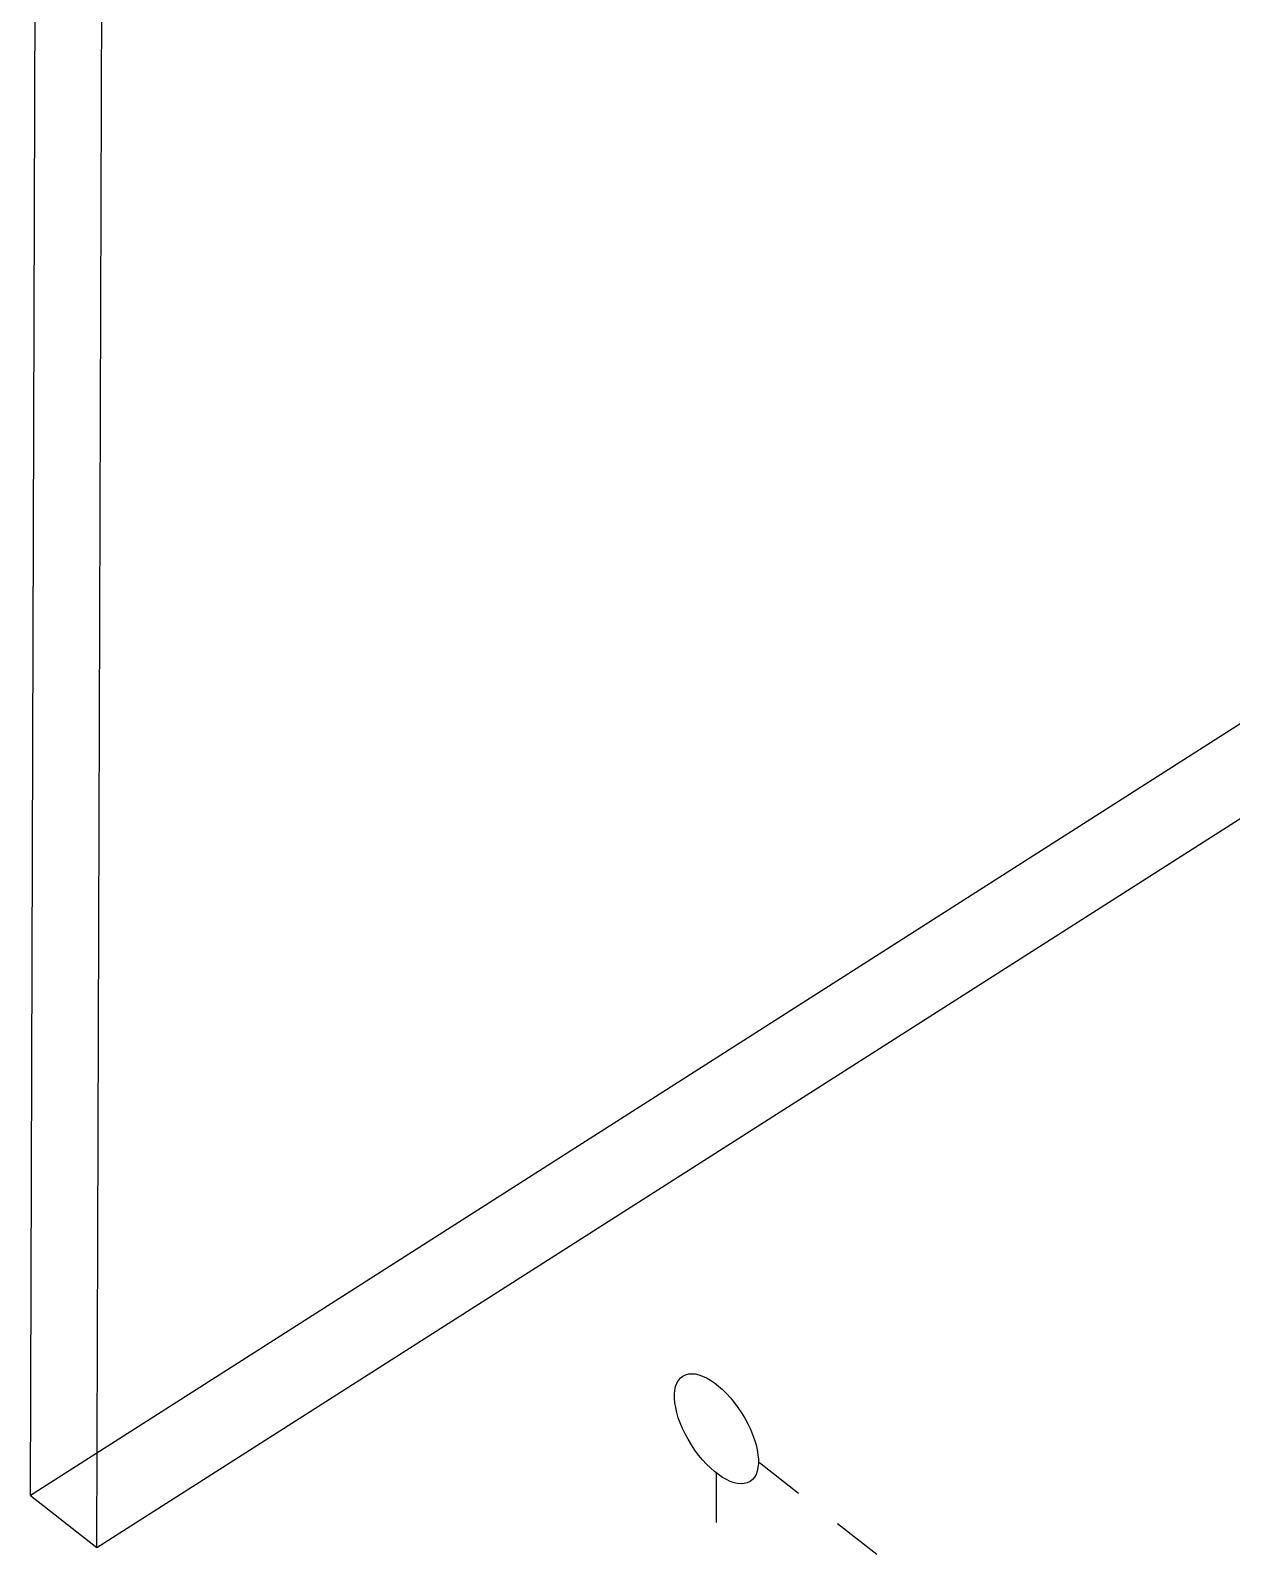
# Model space of a CAD drawing. Extents: x 268 to 383, y 668 to 793.
# Drawn here: x 270.695 to 273.115, y 674.052 to 677.11 of the extents above; entities that cross this region are included whole.
import ezdxf

# ---------------------------------------------------------------- set-up
doc = ezdxf.new("R2010")
doc.units = 0
doc.header["$LTSCALE"] = 0.5
doc.header["$MEASUREMENT"] = 0
doc.linetypes.add('HIDDEN', pattern=[0.375, 0.25, -0.125])
doc.layers.get('0').update_dxf_attribs({"linetype": 'CONTINUOUS'})
doc.layers.add('P02', color=1, linetype='CONTINUOUS')
doc.layers.add('P04', color=7, linetype='CONTINUOUS')

# ---------------------------------------------------------------- blocks, each defined once
blk = doc.blocks.new('*U44')
at = {"color": 3}
for p, q in [((3.2067, 12.1103), (3.2067, 1.1103)), ((3.4067, 1.1103), (3.4067, 11.9103)), ((3.2067, 1.1103), (3.4067, 1.1103)), ((3.2067, 1.1103), (3.2067, 1.1103, 6)), ((3.4067, 1.1103), (3.4067, 1.1103, 6))]:
    blk.add_line(p, q, dxfattribs=at)
blk = doc.blocks.new('*U49')
at = {"color": 3}
for p, q in [((3.4067, 3.5774, 4.5873), (3.4067, 3.2814, 4.5873)), ((3.4067, 3.5774, 4.5873), (3.9067, 3.5774, 4.5873)), ((3.4067, 3.5774, 5.1913), (3.4067, 3.5774, 4.5873)), ((3.4067, 3.2814, 5.1913), (3.4067, 3.5774, 5.1913)), ((3.4067, 3.5774, 5.1913), (3.4279, 3.5774, 5.1913)), ((3.4279, 3.5774, 4.6073), (3.4267, 3.2814, 4.6073)), ((3.4279, 3.5774, 5.1913), (3.4267, 3.2814, 5.1913)), ((3.9067, 3.5774, 4.6073), (3.4279, 3.5774, 4.6073)), ((3.4279, 3.5774, 4.6073), (3.4279, 3.5774, 5.1913)), ((3.9067, 3.5774, 4.5873), (3.9067, 3.2814, 4.5873)), ((3.9067, 3.2814, 4.6073), (3.9067, 3.5774, 4.6073)), ((3.9067, 3.5774, 4.6073), (3.9067, 3.5774, 4.5873)), ((3.9067, 3.2814, 4.5873), (3.4067, 3.2814, 4.5873)), ((3.4067, 3.2814, 4.5873), (3.4067, 3.2814, 5.1913)), ((3.4267, 3.2814, 5.1913), (3.4067, 3.2814, 5.1913)), ((3.9067, 3.2814, 4.6073), (3.4267, 3.2814, 4.6073)), ((3.4267, 3.2814, 5.1913), (3.4267, 3.2814, 4.6073)), ((3.9067, 3.2814, 4.5873), (3.9067, 3.2814, 4.6073))]:
    blk.add_line(p, q, dxfattribs=at)
blk = doc.blocks.new('2')
at = {"layer": 'P04', "color": 5, "linetype": 'HIDDEN', "extrusion": (0.002275, 0.707103, 0.707107), "elevation": -22.5}
blk.add_lwpolyline([(60.662, 11.667), (28.612, 46.936), (-18.704, 3.939)], dxfattribs=at)
at = {"layer": 'P04', "color": 5, "linetype": 'HIDDEN', "extrusion": (-0.741602, -0.473162, 0.475546), "elevation": 52.741}
blk.add_lwpolyline([(-12.755, -38.999), (1.506, -58.269)], dxfattribs=at)
at = {"layer": 'P04', "color": 5, "extrusion": (-0.741602, -0.473162, 0.475546)}
blk.add_circle((-13.505, -37.986, 52.741), 1.26, dxfattribs=at)
at = {"layer": 'P04', "color": 3, "extrusion": (0.002275, 0.707103, 0.707107), "xscale": 10, "yscale": 10, "zscale": 10, "rotation": 132.2621201352395}
blk.add_blockref('*U44', (105.127, -3.589, -22.5), dxfattribs=at)
at = {"layer": 'P04', "extrusion": (0.002275, 0.707103, 0.707107), "xscale": 10, "yscale": 10, "zscale": 10, "rotation": 132.2621201352395}
blk.add_blockref('*U49', (105.127, -3.589, -22.5), dxfattribs=at)

msp = doc.modelspace()

# ---------------------------------------------------------------- block references
at = {"layer": 'P02', "xscale": 0.09999999999990905, "yscale": 0.1000000000000227, "zscale": 0.1}
msp.add_blockref('2', (278.2373, 676.6205), dxfattribs=at)

doc.saveas('drawing.dxf')
